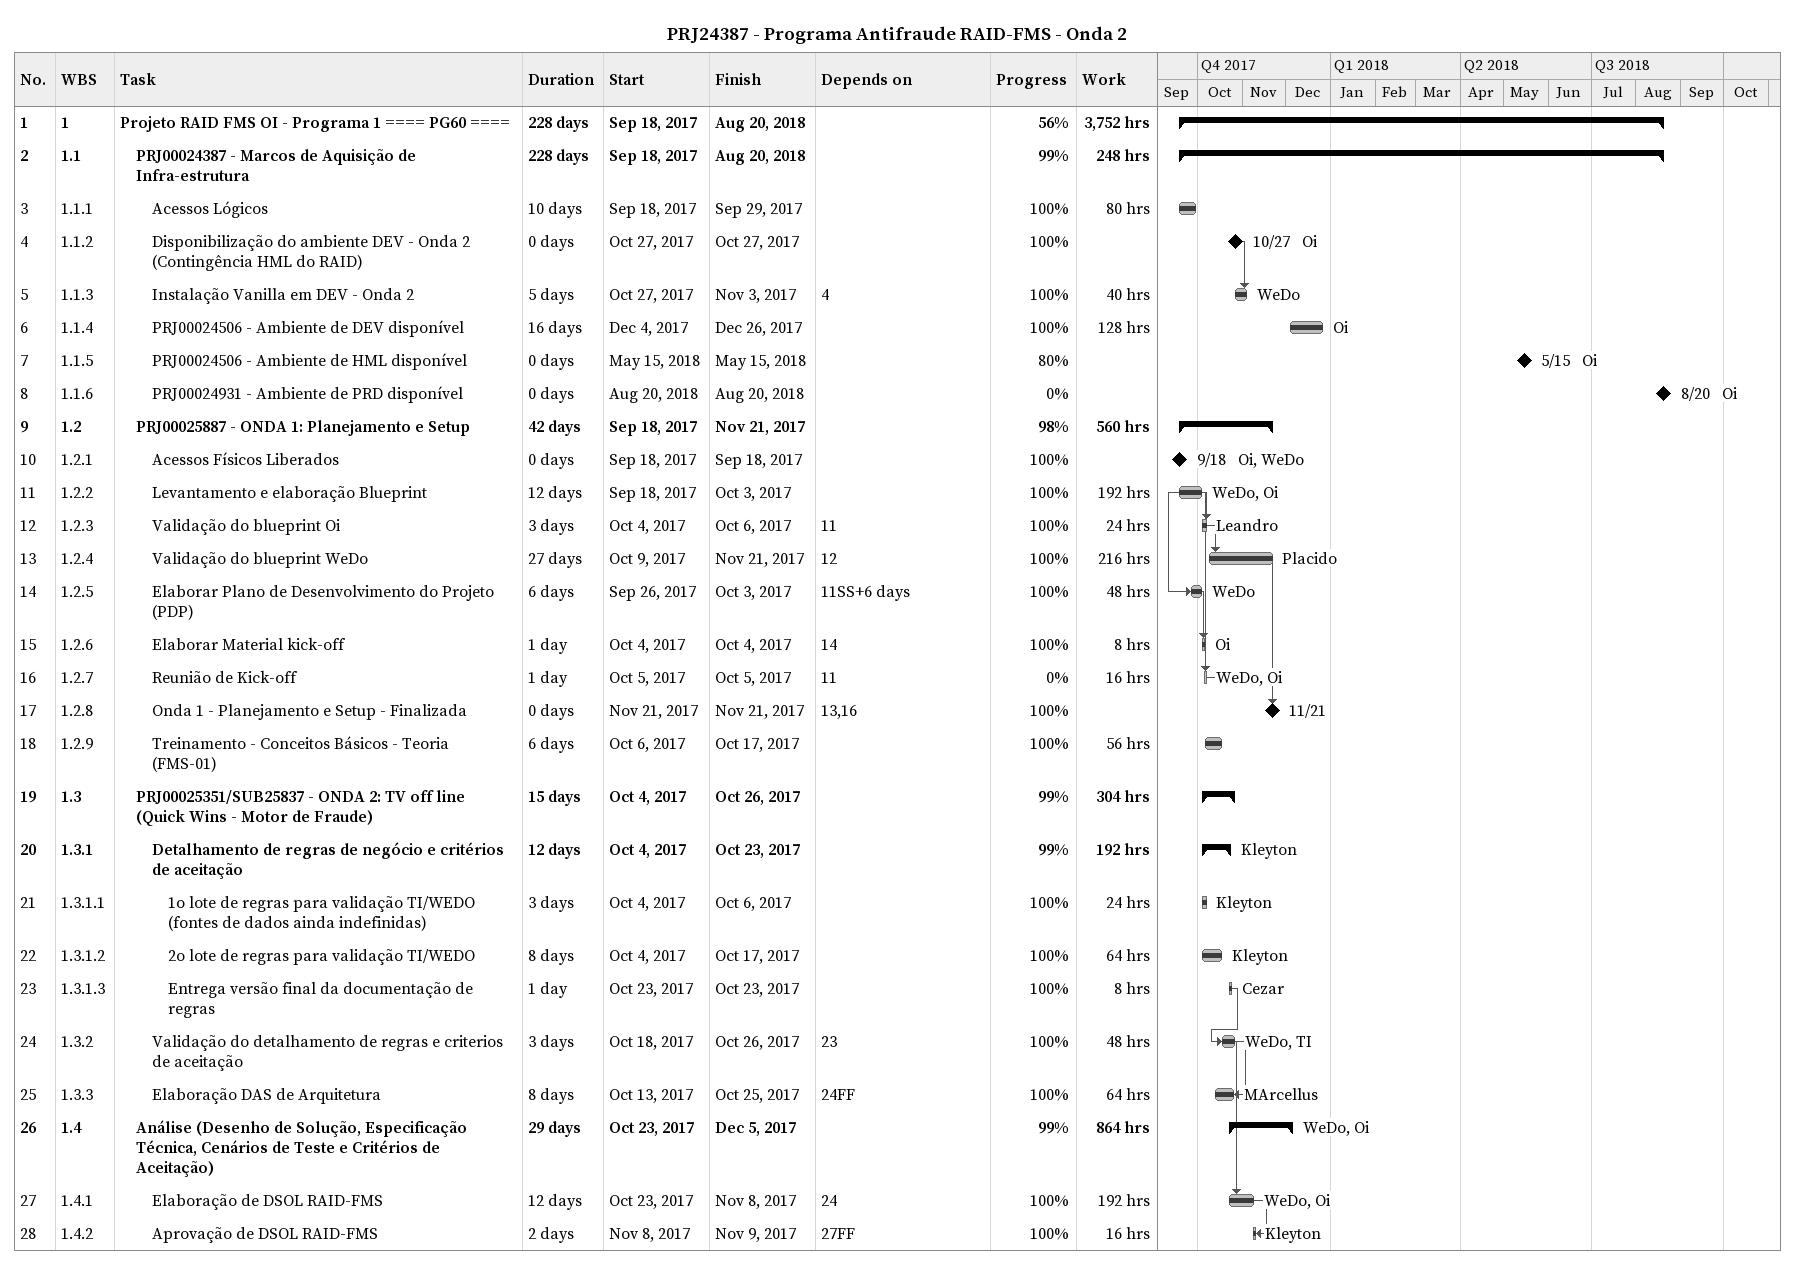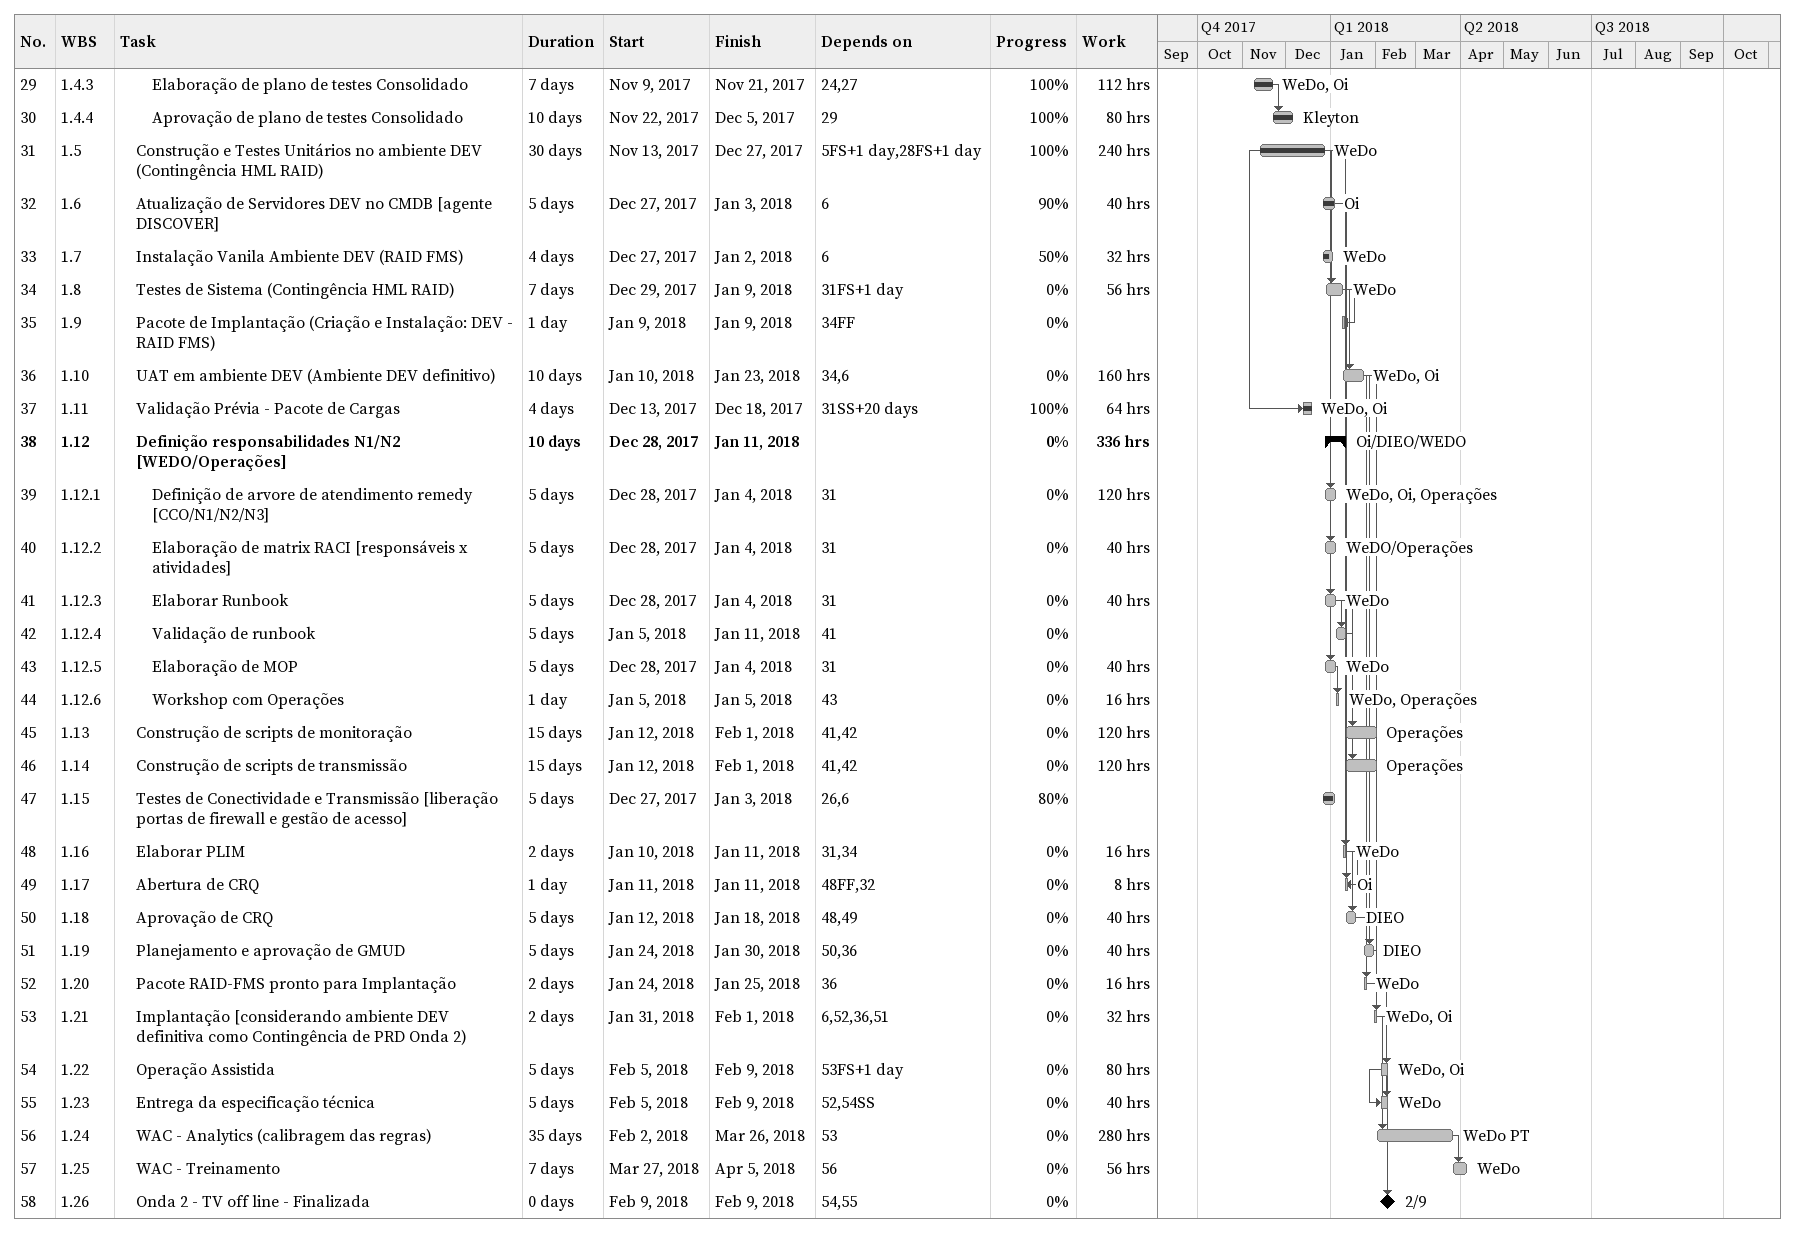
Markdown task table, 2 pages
PRJ24387 - Programa Antifraude RAID-FMS - Onda 2

| ID | WBS | Task | Duration | Start | Finish | Predecessors | Resources | % complete | Work (h) |
|---|---|---|---|---|---|---|---|---|---|
| 1 | 1 | **Projeto RAID FMS OI - Programa 1 ==== PG60 ====** | 228d | 2017-09-18 | 2018-08-20 |  |  | 56 | 3752 |
| 2 | 1.1 | **PRJ00024387 - Marcos de Aquisição de Infra-estrutura** | 228d | 2017-09-18 | 2018-08-20 |  |  | 99 | 248 |
| 3 | 1.1.1 | Acessos Lógicos | 10d | 2017-09-18 | 2017-09-29 |  |  | 100 | 80 |
| 4 | 1.1.2 | Disponibilização do ambiente DEV - Onda 2 (Contingência HML do RAID) | 0d | 2017-10-27 | 2017-10-27 |  | Oi | 100 |  |
| 5 | 1.1.3 | Instalação Vanilla em DEV - Onda 2 | 5d | 2017-10-27 | 2017-11-03 | 4 | WeDo | 100 | 40 |
| 6 | 1.1.4 | PRJ00024506 - Ambiente de DEV disponível | 16d | 2017-12-04 | 2017-12-26 |  | Oi | 100 | 128 |
| 7 | 1.1.5 | PRJ00024506 - Ambiente de HML disponível | 0d | 2018-05-15 | 2018-05-15 |  | Oi | 80 |  |
| 8 | 1.1.6 | PRJ00024931 - Ambiente de PRD disponível | 0d | 2018-08-20 | 2018-08-20 |  | Oi | 0 |  |
| 9 | 1.2 | **PRJ00025887 - ONDA 1: Planejamento e Setup** | 42d | 2017-09-18 | 2017-11-21 |  |  | 98 | 560 |
| 10 | 1.2.1 | Acessos Físicos Liberados | 0d | 2017-09-18 | 2017-09-18 |  | Oi, WeDo | 100 |  |
| 11 | 1.2.2 | Levantamento e elaboração Blueprint | 12d | 2017-09-18 | 2017-10-03 |  | WeDo, Oi | 100 | 192 |
| 12 | 1.2.3 | Validação do blueprint Oi | 3d | 2017-10-04 | 2017-10-06 | 11 | Leandro | 100 | 24 |
| 13 | 1.2.4 | Validação do blueprint WeDo | 27d | 2017-10-09 | 2017-11-21 | 12 | Placido | 100 | 216 |
| 14 | 1.2.5 | Elaborar Plano de Desenvolvimento do Projeto (PDP) | 6d | 2017-09-26 | 2017-10-03 | 11SS+6d | WeDo | 100 | 48 |
| 15 | 1.2.6 | Elaborar Material kick-off | 1d | 2017-10-04 | 2017-10-04 | 14 | Oi | 100 | 8 |
| 16 | 1.2.7 | Reunião de Kick-off | 1d | 2017-10-05 | 2017-10-05 | 11 | WeDo, Oi | 0 | 16 |
| 17 | 1.2.8 | Onda 1 - Planejamento e Setup - Finalizada | 0d | 2017-11-21 | 2017-11-21 | 13, 16 |  | 100 |  |
| 18 | 1.2.9 | Treinamento - Conceitos Básicos - Teoria (FMS-01) | 6d | 2017-10-06 | 2017-10-17 |  |  | 100 | 56 |
| 19 | 1.3 | **PRJ00025351/SUB25837 - ONDA 2: TV off line (Quick Wins - Motor de Fraude)** | 15d | 2017-10-04 | 2017-10-26 |  |  | 99 | 304 |
| 20 | 1.3.1 | **Detalhamento de regras de negócio e critérios de aceitação** | 12d | 2017-10-04 | 2017-10-23 |  | Kleyton | 99 | 192 |
| 21 | 1.3.1.1 | 1o lote de regras para validação TI/WEDO (fontes de dados ainda indefinidas) | 3d | 2017-10-04 | 2017-10-06 |  | Kleyton | 100 | 24 |
| 22 | 1.3.1.2 | 2o lote de regras para validação TI/WEDO | 8d | 2017-10-04 | 2017-10-17 |  | Kleyton | 100 | 64 |
| 23 | 1.3.1.3 | Entrega versão final da documentação de regras | 1d | 2017-10-23 | 2017-10-23 |  | Cezar | 100 | 8 |
| 24 | 1.3.2 | Validação do detalhamento de regras e criterios de aceitação | 3d | 2017-10-18 | 2017-10-26 | 23 | WeDo, TI | 100 | 48 |
| 25 | 1.3.3 | Elaboração DAS de Arquitetura | 8d | 2017-10-13 | 2017-10-25 | 24FF | MArcellus | 100 | 64 |
| 26 | 1.4 | **Análise (Desenho de Solução, Especificação Técnica, Cenários de Teste e Critérios de Aceitação)** | 29d | 2017-10-23 | 2017-12-05 |  | WeDo, Oi | 99 | 864 |
| 27 | 1.4.1 | Elaboração de DSOL RAID-FMS | 12d | 2017-10-23 | 2017-11-08 | 24 | WeDo, Oi | 100 | 192 |
| 28 | 1.4.2 | Aprovação de DSOL RAID-FMS | 2d | 2017-11-08 | 2017-11-09 | 27FF | Kleyton | 100 | 16 |
| 29 | 1.4.3 | Elaboração de plano de testes Consolidado | 7d | 2017-11-09 | 2017-11-21 | 24, 27 | WeDo, Oi | 100 | 112 |
| 30 | 1.4.4 | Aprovação de plano de testes Consolidado | 10d | 2017-11-22 | 2017-12-05 | 29 | Kleyton | 100 | 80 |
| 31 | 1.5 | Construção e Testes Unitários no ambiente DEV (Contingência HML RAID) | 30d | 2017-11-13 | 2017-12-27 | 5FS+1d, 28FS+1d | WeDo | 100 | 240 |
| 32 | 1.6 | Atualização de Servidores DEV no CMDB [agente DISCOVER] | 5d | 2017-12-27 | 2018-01-03 | 6 | Oi | 90 | 40 |
| 33 | 1.7 | Instalação Vanila Ambiente DEV (RAID FMS) | 4d | 2017-12-27 | 2018-01-02 | 6 | WeDo | 50 | 32 |
| 34 | 1.8 | Testes de Sistema (Contingência HML RAID) | 7d | 2017-12-29 | 2018-01-09 | 31FS+1d | WeDo | 0 | 56 |
| 35 | 1.9 | Pacote de Implantação (Criação e Instalação: DEV - RAID FMS) | 1d | 2018-01-09 | 2018-01-09 | 34FF |  | 0 |  |
| 36 | 1.10 | UAT em ambiente DEV (Ambiente DEV definitivo) | 10d | 2018-01-10 | 2018-01-23 | 34, 6 | WeDo, Oi | 0 | 160 |
| 37 | 1.11 | Validação Prévia - Pacote de Cargas | 4d | 2017-12-13 | 2017-12-18 | 31SS+20d | WeDo, Oi | 100 | 64 |
| 38 | 1.12 | **Definição responsabilidades N1/N2 [WEDO/Operações]** | 10d | 2017-12-28 | 2018-01-11 |  | Oi/DIEO/WEDO | 0 | 336 |
| 39 | 1.12.1 | Definição de arvore de atendimento remedy [CCO/N1/N2/N3] | 5d | 2017-12-28 | 2018-01-04 | 31 | WeDo, Oi, Operações | 0 | 120 |
| 40 | 1.12.2 | Elaboração de matrix RACI [responsáveis x atividades] | 5d | 2017-12-28 | 2018-01-04 | 31 | WeDO/Operações | 0 | 40 |
| 41 | 1.12.3 | Elaborar Runbook | 5d | 2017-12-28 | 2018-01-04 | 31 | WeDo | 0 | 40 |
| 42 | 1.12.4 | Validação de runbook | 5d | 2018-01-05 | 2018-01-11 | 41 |  | 0 |  |
| 43 | 1.12.5 | Elaboração de MOP | 5d | 2017-12-28 | 2018-01-04 | 31 | WeDo | 0 | 40 |
| 44 | 1.12.6 | Workshop com Operações | 1d | 2018-01-05 | 2018-01-05 | 43 | WeDo, Operações | 0 | 16 |
| 45 | 1.13 | Construção de scripts de monitoração | 15d | 2018-01-12 | 2018-02-01 | 41, 42 | Operações | 0 | 120 |
| 46 | 1.14 | Construção de scripts de transmissão | 15d | 2018-01-12 | 2018-02-01 | 41, 42 | Operações | 0 | 120 |
| 47 | 1.15 | Testes de Conectividade e Transmissão [liberação portas de firewall e gestão de acesso] | 5d | 2017-12-27 | 2018-01-03 | 26, 6 |  | 80 |  |
| 48 | 1.16 | Elaborar PLIM | 2d | 2018-01-10 | 2018-01-11 | 31, 34 | WeDo | 0 | 16 |
| 49 | 1.17 | Abertura de CRQ | 1d | 2018-01-11 | 2018-01-11 | 48FF, 32 | Oi | 0 | 8 |
| 50 | 1.18 | Aprovação de CRQ | 5d | 2018-01-12 | 2018-01-18 | 48, 49 | DIEO | 0 | 40 |
| 51 | 1.19 | Planejamento e aprovação de GMUD | 5d | 2018-01-24 | 2018-01-30 | 50, 36 | DIEO | 0 | 40 |
| 52 | 1.20 | Pacote RAID-FMS pronto para Implantação | 2d | 2018-01-24 | 2018-01-25 | 36 | WeDo | 0 | 16 |
| 53 | 1.21 | Implantação [considerando ambiente DEV definitiva como Contingência de PRD Onda 2) | 2d | 2018-01-31 | 2018-02-01 | 6, 52, 36, 51 | WeDo, Oi | 0 | 32 |
| 54 | 1.22 | Operação Assistida | 5d | 2018-02-05 | 2018-02-09 | 53FS+1d | WeDo, Oi | 0 | 80 |
| 55 | 1.23 | Entrega da especificação técnica | 5d | 2018-02-05 | 2018-02-09 | 52, 54SS | WeDo | 0 | 40 |
| 56 | 1.24 | WAC - Analytics (calibragem das regras) | 35d | 2018-02-02 | 2018-03-26 | 53 | WeDo PT | 0 | 280 |
| 57 | 1.25 | WAC - Treinamento | 7d | 2018-03-27 | 2018-04-05 | 56 | WeDo | 0 | 56 |
| 58 | 1.26 | Onda 2 - TV off line - Finalizada | 0d | 2018-02-09 | 2018-02-09 | 54, 55 |  | 0 |  |
